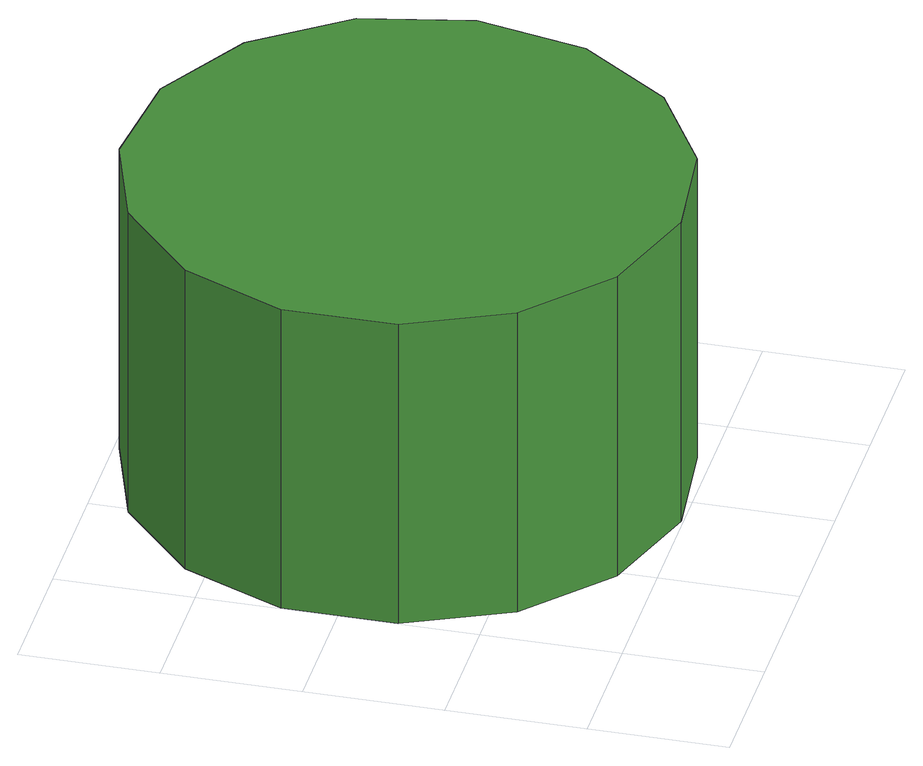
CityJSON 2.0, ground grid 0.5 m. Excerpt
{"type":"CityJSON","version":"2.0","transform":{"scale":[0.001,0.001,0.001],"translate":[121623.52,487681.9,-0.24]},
"CityObjects":{
"tree1":{"type":"SolitaryVegetationObject","attributes":{"function":"something"},"geometry":[{"type":"MultiSurface","lod":"1","boundaries":[[[0,1,2,3,4,5,6,7,8,9,10,11,12,13,14]],[[15,16,17,18,19,20,21,22,23,24,25,26,27,28,29]],[[0,29,28,1]],[[1,28,27,2]],[[2,27,26,3]],[[3,26,25,4]],[[4,25,24,5]],[[5,24,23,6]],[[6,23,22,7]],[[7,22,21,8]],[[8,21,20,9]],[[9,20,19,10]],[[10,19,18,11]],[[11,18,17,12]],[[12,17,16,13]],[[13,16,15,14]],[[14,15,29,0]]]}]}
},
"vertices":[
[1968,996,1208],[1882,1399,1208],[1640,1732,1208],[1283,1939,1208],[873,1982,1208],[481,1854,1208],[174,1578,1208],[6,1202,1208],[6,789,1208],[174,413,1208],[481,137,1208],[873,9,1208],[1283,53,1208],[1640,259,1208],[1882,592,1208],[1882,592,5],[1640,259,5],[1283,53,5],[873,9,5],[481,137,5],[174,413,5],[6,789,5],[6,1202,5],[174,1578,5],[481,1854,5],[873,1982,5],[1283,1939,5],[1640,1732,5],[1882,1399,5],[1968,996,5]
]}
